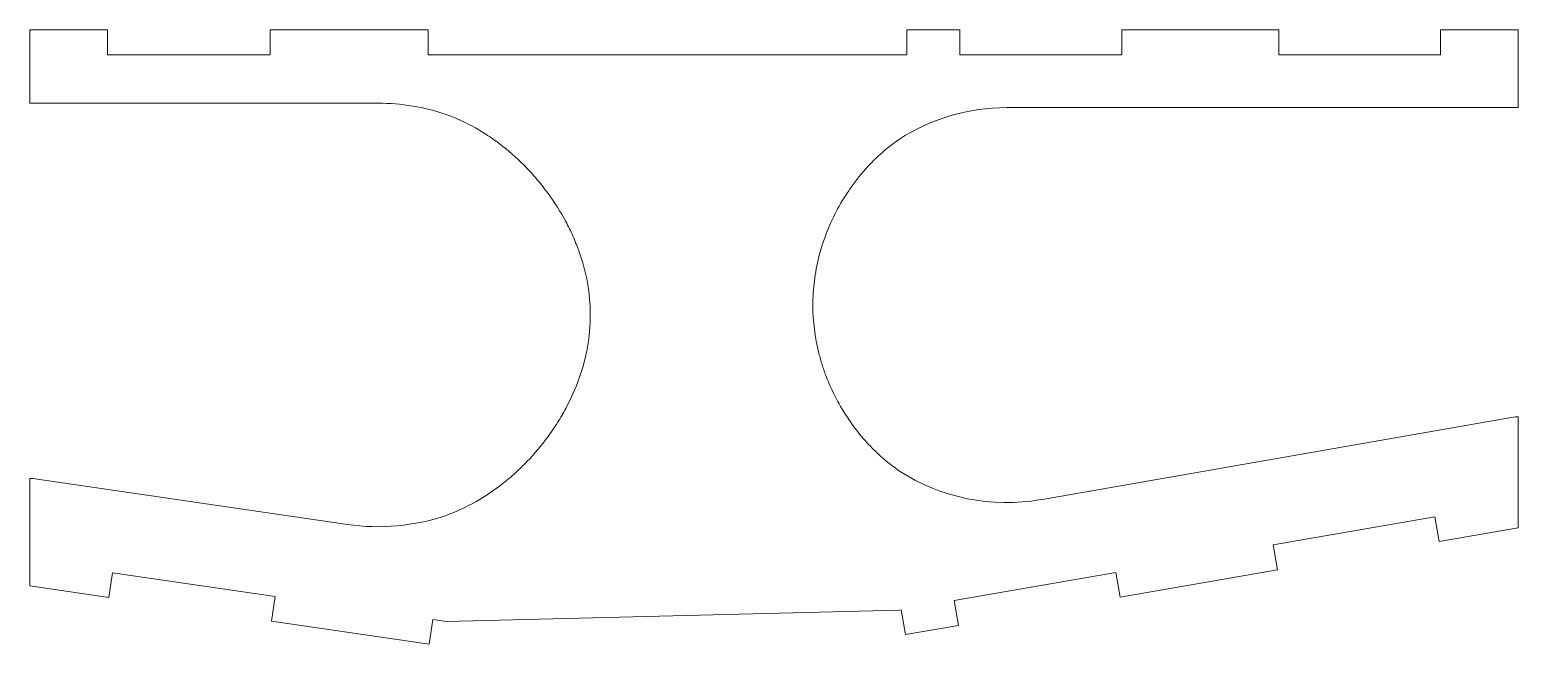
# Model space of a CAD drawing. Header units: millimetres. Extents: x 7 to 191, y 6 to 82.
import ezdxf

# ---------------------------------------------------------------- set-up
doc = ezdxf.new("R2010")
doc.units = ezdxf.units.MM

msp = doc.modelspace()

# ---------------------------------------------------------------- linework, layer by layer
at = {"color": 7, "linetype": 'Continuous', "lineweight": 15}
for p, q in [((7.34, 81.61), (7.34, 72.53)), ((16.96, 81.61), (7.34, 81.61)), ((16.96, 78.51), (16.96, 81.61)), ((37.05, 81.61), (37.05, 78.51)), ((56.54, 81.61), (37.05, 81.61)), ((56.54, 78.51), (56.54, 81.61)), ((115.66, 81.61), (115.66, 78.51)), ((122.21, 81.61), (115.66, 81.61)), ((122.21, 78.51), (122.21, 81.61)), ((142.21, 81.61), (142.21, 78.51)), ((161.61, 81.61), (142.21, 81.61)), ((161.61, 78.51), (161.61, 81.61)), ((181.61, 81.61), (181.61, 78.51)), ((191.19, 81.61), (181.61, 81.61)), ((191.19, 71.99), (191.19, 81.61)), ((37.05, 78.51), (16.96, 78.51)), ((115.66, 78.51), (56.54, 78.51)), ((142.21, 78.51), (122.21, 78.51)), ((181.61, 78.51), (161.61, 78.51)), ((7.34, 72.53), (50.36, 72.53)), ((128, 71.99), (191.19, 71.99)), ((190.82, 33.75), (132.2, 23.51)), ((191.19, 33.75), (190.82, 33.75)), ((191.19, 20.04), (191.19, 33.75)), ((7.34, 26.13), (7.34, 12.85)), ((7.34, 26.13), (7.72, 26.13)), ((46.57, 20.45), (7.72, 26.13)), ((160.91, 17.91), (180.91, 21.4)), ((180.91, 21.4), (181.44, 18.34)), ((181.44, 18.34), (191.19, 20.04)), ((161.44, 14.85), (160.91, 17.91)), ((142.04, 11.46), (161.44, 14.85)), ((17.11, 11.42), (17.56, 14.48)), ((17.56, 14.48), (37.64, 11.55)), ((121.51, 11.03), (141.5, 14.52)), ((141.5, 14.52), (142.04, 11.46)), ((7.34, 12.85), (17.11, 11.42)), ((37.64, 11.55), (37.19, 8.48)), ((58.76, 8.46), (114.78, 9.85)), ((114.78, 9.85), (114.96, 9.88)), ((114.96, 9.88), (115.49, 6.83)), ((122.04, 7.97), (121.51, 11.03)), ((37.19, 8.48), (56.69, 5.63)), ((56.69, 5.63), (57.13, 8.7)), ((57.13, 8.7), (58.76, 8.46)), ((115.49, 6.83), (122.04, 7.97))]:
    msp.add_line(p, q, dxfattribs=at)
for centre, radius, start, end in [((50.36, 46.35), 26.18, 71.2842, 90), ((128, 47.57), 24.42, 90, 122.7819), ((128, 47.57), 24.42, 237.2181, 279.9037), ((50.36, 46.35), 26.18, 261.6818, 288.7158)]:
    msp.add_arc(centre, radius, start, end, dxfattribs=at)
for points, knots in [([(58.76, 71.15), (60.01, 70.69), (61.22, 70.13), (62.97, 69.14), (63.55, 68.79), (64.39, 68.22), (64.67, 68.02), (65.09, 67.72), (65.23, 67.61), (65.5, 67.41), (65.64, 67.3), (66.83, 66.36), (67.81, 65.47), (69.21, 64.01), (69.66, 63.51), (70.53, 62.47), (70.95, 61.94), (72.18, 60.25), (72.91, 59.09), (73.86, 57.32), (74.16, 56.72), (74.56, 55.81), (74.69, 55.5), (74.87, 55.04), (74.94, 54.89), (75.05, 54.58), (75.11, 54.44), (76.11, 51.65), (76.58, 49.01), (76.58, 45.03), (76.47, 43.7), (76.11, 41.72), (75.96, 41.06), (75.7, 40.08), (75.6, 39.75), (75.45, 39.25), (75.39, 39.09), (75.28, 38.76), (75.22, 38.59), (74.72, 37.19), (74.18, 35.98), (73.23, 34.2), (72.89, 33.62), (72.16, 32.46), (71.76, 31.89), (70.55, 30.22), (69.68, 29.18), (68.28, 27.73), (67.8, 27.26), (67.06, 26.58), (66.81, 26.36), (66.3, 25.93), (66.04, 25.73), (63.62, 23.81), (61.34, 22.51), (58.76, 21.56)], [0, 0, 0, 0, 0.0625, 0.0625, 0.09375, 0.09375, 0.109375, 0.109375, 0.117188, 0.117188, 0.125, 0.125, 0.1875, 0.1875, 0.21875, 0.21875, 0.25, 0.25, 0.3125, 0.3125, 0.34375, 0.34375, 0.359375, 0.359375, 0.367188, 0.367188, 0.375, 0.375, 0.5, 0.5, 0.5625, 0.5625, 0.59375, 0.59375, 0.609375, 0.609375, 0.617188, 0.617188, 0.625, 0.625, 0.6875, 0.6875, 0.71875, 0.71875, 0.75, 0.75, 0.8125, 0.8125, 0.84375, 0.84375, 0.859375, 0.859375, 0.875, 0.875, 1, 1, 1, 1]), ([(114.78, 27.04), (113.96, 27.61), (113.18, 28.23), (112.06, 29.23), (111.7, 29.58), (111, 30.3), (110.65, 30.67), (109.01, 32.57), (107.89, 34.22), (106.48, 36.91), (106.07, 37.83), (105.53, 39.23), (105.37, 39.7), (105.07, 40.65), (104.94, 41.13), (104.32, 43.58), (104.07, 45.57), (104.07, 48.57), (104.13, 49.57), (104.32, 51.06), (104.4, 51.55), (104.58, 52.54), (104.69, 53.04), (105.3, 55.46), (106.01, 57.33), (107.42, 60.03), (107.93, 60.89), (108.78, 62.13), (109.07, 62.53), (109.68, 63.33), (109.99, 63.71), (110.99, 64.86), (111.69, 65.58), (113.14, 66.89), (113.93, 67.51), (114.78, 68.1)], [0, 0, 0, 0, 0.0625, 0.0625, 0.09375, 0.09375, 0.125, 0.125, 0.25, 0.25, 0.3125, 0.3125, 0.34375, 0.34375, 0.375, 0.375, 0.5, 0.5, 0.5625, 0.5625, 0.59375, 0.59375, 0.625, 0.625, 0.75, 0.75, 0.8125, 0.8125, 0.84375, 0.84375, 0.875, 0.875, 0.9375, 0.9375, 1, 1, 1, 1])]:
    msp.add_open_spline(points, degree=3, knots=knots, dxfattribs=at)

doc.saveas('drawing.dxf')
